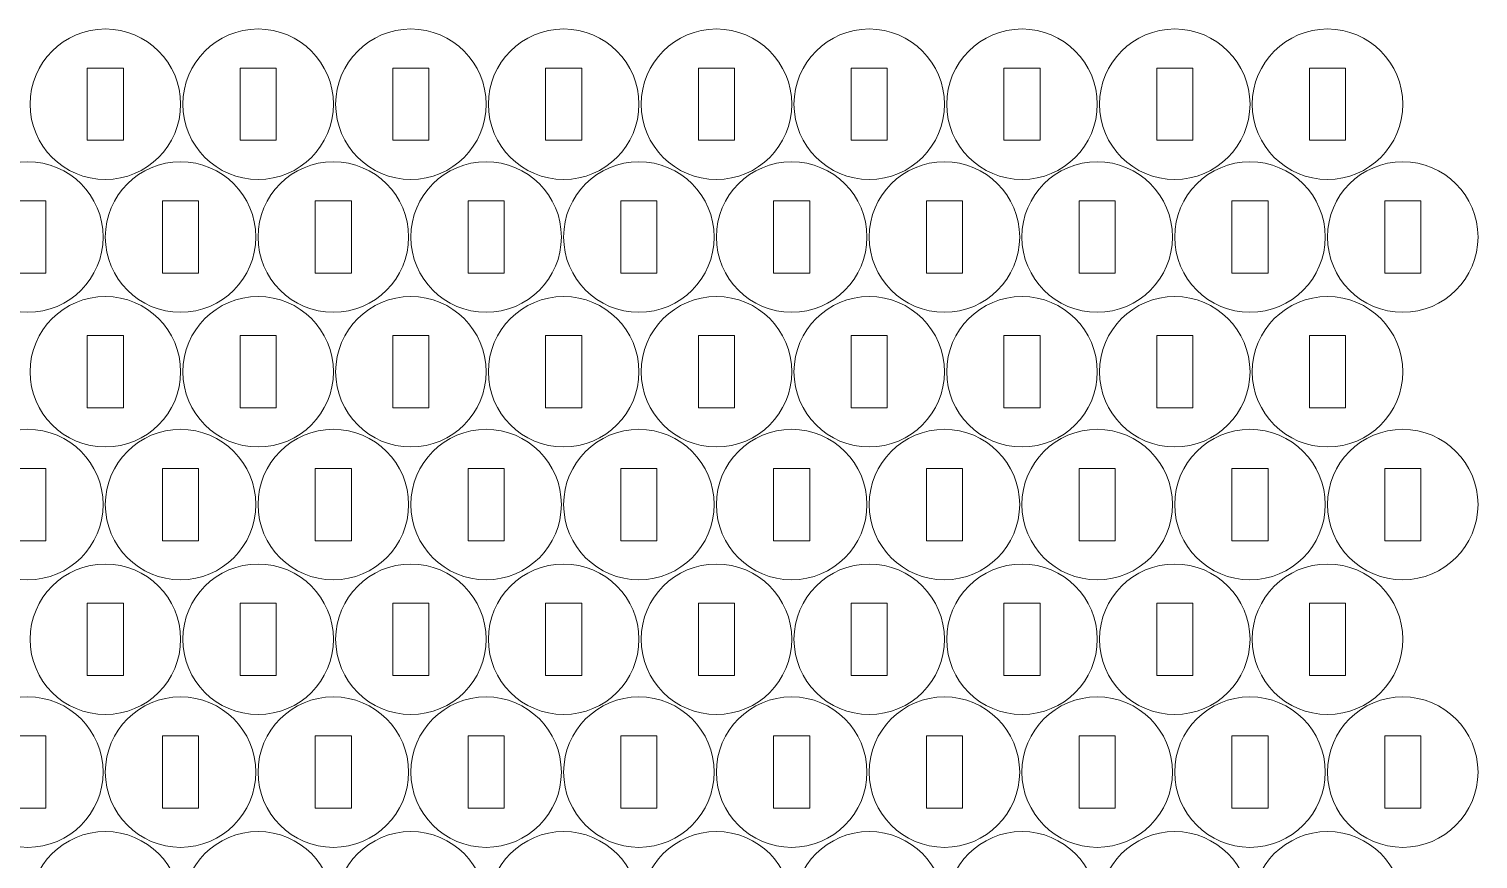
# Model space of a CAD drawing. Header units: millimetres. Extents: x -466 to 466, y -264 to 269.
# Drawn here: x 215.9 to 336.3, y -209.8 to -140.9 of the extents above; entities that cross this region are included whole.
import ezdxf

# ---------------------------------------------------------------- set-up
doc = ezdxf.new("R2010")
doc.units = ezdxf.units.MM
doc.header["$MEASUREMENT"] = 0
doc.layers.add('Camada 1', color=7, linetype='Continuous')

msp = doc.modelspace()

# ---------------------------------------------------------------- linework, layer by layer
at = {"layer": 'Camada 1', "lineweight": 20}
for points in [[(222.2754, -153.3633), (218.8236, -153.3633), (216.0254, -150.5651), (216.0254, -147.1133), (216.0254, -147.1133), (216.0254, -143.6615), (218.8236, -140.8633), (222.2754, -140.8633), (222.2754, -140.8633), (225.7272, -140.8633), (228.5254, -143.6615), (228.5254, -147.1133), (228.5254, -147.1133), (228.5254, -150.5651), (225.7272, -153.3633), (222.2754, -153.3633)], [(234.9606, -153.3633), (231.5088, -153.3633), (228.7106, -150.5651), (228.7106, -147.1133), (228.7106, -147.1133), (228.7106, -143.6615), (231.5088, -140.8633), (234.9606, -140.8633), (234.9606, -140.8633), (238.4124, -140.8633), (241.2106, -143.6615), (241.2106, -147.1133), (241.2106, -147.1133), (241.2106, -150.5651), (238.4124, -153.3633), (234.9606, -153.3633)], [(247.6458, -153.3633), (244.194, -153.3633), (241.3958, -150.5651), (241.3958, -147.1133), (241.3958, -147.1133), (241.3958, -143.6615), (244.194, -140.8633), (247.6458, -140.8633), (247.6458, -140.8633), (251.0976, -140.8633), (253.8958, -143.6615), (253.8958, -147.1133), (253.8958, -147.1133), (253.8958, -150.5651), (251.0976, -153.3633), (247.6458, -153.3633)], [(260.331, -153.3633), (256.8792, -153.3633), (254.081, -150.5651), (254.081, -147.1133), (254.081, -147.1133), (254.081, -143.6615), (256.8792, -140.8633), (260.331, -140.8633), (260.331, -140.8633), (263.7828, -140.8633), (266.581, -143.6615), (266.581, -147.1133), (266.581, -147.1133), (266.581, -150.5651), (263.7828, -153.3633), (260.331, -153.3633)], [(273.0162, -153.3633), (269.5644, -153.3633), (266.7662, -150.5651), (266.7662, -147.1133), (266.7662, -147.1133), (266.7662, -143.6615), (269.5644, -140.8633), (273.0162, -140.8633), (273.0162, -140.8633), (276.468, -140.8633), (279.2662, -143.6615), (279.2662, -147.1133), (279.2662, -147.1133), (279.2662, -150.5651), (276.468, -153.3633), (273.0162, -153.3633)], [(285.7014, -153.3633), (282.2496, -153.3633), (279.4514, -150.5651), (279.4514, -147.1133), (279.4514, -147.1133), (279.4514, -143.6615), (282.2496, -140.8633), (285.7014, -140.8633), (285.7014, -140.8633), (289.1532, -140.8633), (291.9514, -143.6615), (291.9514, -147.1133), (291.9514, -147.1133), (291.9514, -150.5651), (289.1532, -153.3633), (285.7014, -153.3633)], [(298.3866, -153.3633), (294.9348, -153.3633), (292.1366, -150.5651), (292.1366, -147.1133), (292.1366, -147.1133), (292.1366, -143.6615), (294.9348, -140.8633), (298.3866, -140.8633), (298.3866, -140.8633), (301.8384, -140.8633), (304.6366, -143.6615), (304.6366, -147.1133), (304.6366, -147.1133), (304.6366, -150.5651), (301.8384, -153.3633), (298.3866, -153.3633)], [(311.0718, -153.3633), (307.62, -153.3633), (304.8218, -150.5651), (304.8218, -147.1133), (304.8218, -147.1133), (304.8218, -143.6615), (307.62, -140.8633), (311.0718, -140.8633), (311.0718, -140.8633), (314.5236, -140.8633), (317.3218, -143.6615), (317.3218, -147.1133), (317.3218, -147.1133), (317.3218, -150.5651), (314.5236, -153.3633), (311.0718, -153.3633)], [(323.757, -153.3633), (320.3052, -153.3633), (317.507, -150.5651), (317.507, -147.1133), (317.507, -147.1133), (317.507, -143.6615), (320.3052, -140.8633), (323.757, -140.8633), (323.757, -140.8633), (327.2088, -140.8633), (330.007, -143.6615), (330.007, -147.1133), (330.007, -147.1133), (330.007, -150.5651), (327.2088, -153.3633), (323.757, -153.3633)], [(223.7754, -150.1133), (223.7754, -150.1133), (220.7754, -150.1133), (220.7754, -150.1133), (220.7754, -150.1133), (220.7754, -150.1133), (220.7754, -144.1133), (220.7754, -144.1133), (220.7754, -144.1133), (220.7754, -144.1133), (223.7754, -144.1133), (223.7754, -144.1133), (223.7754, -144.1133), (223.7754, -144.1133), (223.7754, -150.1133), (223.7754, -150.1133)], [(236.4606, -150.1133), (236.4606, -150.1133), (233.4606, -150.1133), (233.4606, -150.1133), (233.4606, -150.1133), (233.4606, -150.1133), (233.4606, -144.1133), (233.4606, -144.1133), (233.4606, -144.1133), (233.4606, -144.1133), (236.4606, -144.1133), (236.4606, -144.1133), (236.4606, -144.1133), (236.4606, -144.1133), (236.4606, -150.1133), (236.4606, -150.1133)], [(249.1458, -150.1133), (249.1458, -150.1133), (246.1458, -150.1133), (246.1458, -150.1133), (246.1458, -150.1133), (246.1458, -150.1133), (246.1458, -144.1133), (246.1458, -144.1133), (246.1458, -144.1133), (246.1458, -144.1133), (249.1458, -144.1133), (249.1458, -144.1133), (249.1458, -144.1133), (249.1458, -144.1133), (249.1458, -150.1133), (249.1458, -150.1133)], [(261.831, -150.1133), (261.831, -150.1133), (258.831, -150.1133), (258.831, -150.1133), (258.831, -150.1133), (258.831, -150.1133), (258.831, -144.1133), (258.831, -144.1133), (258.831, -144.1133), (258.831, -144.1133), (261.831, -144.1133), (261.831, -144.1133), (261.831, -144.1133), (261.831, -144.1133), (261.831, -150.1133), (261.831, -150.1133)], [(274.5162, -150.1133), (274.5162, -150.1133), (271.5162, -150.1133), (271.5162, -150.1133), (271.5162, -150.1133), (271.5162, -150.1133), (271.5162, -144.1133), (271.5162, -144.1133), (271.5162, -144.1133), (271.5162, -144.1133), (274.5162, -144.1133), (274.5162, -144.1133), (274.5162, -144.1133), (274.5162, -144.1133), (274.5162, -150.1133), (274.5162, -150.1133)], [(287.2014, -150.1133), (287.2014, -150.1133), (284.2014, -150.1133), (284.2014, -150.1133), (284.2014, -150.1133), (284.2014, -150.1133), (284.2014, -144.1133), (284.2014, -144.1133), (284.2014, -144.1133), (284.2014, -144.1133), (287.2014, -144.1133), (287.2014, -144.1133), (287.2014, -144.1133), (287.2014, -144.1133), (287.2014, -150.1133), (287.2014, -150.1133)], [(299.8866, -150.1133), (299.8866, -150.1133), (296.8866, -150.1133), (296.8866, -150.1133), (296.8866, -150.1133), (296.8866, -150.1133), (296.8866, -144.1133), (296.8866, -144.1133), (296.8866, -144.1133), (296.8866, -144.1133), (299.8866, -144.1133), (299.8866, -144.1133), (299.8866, -144.1133), (299.8866, -144.1133), (299.8866, -150.1133), (299.8866, -150.1133)], [(312.5718, -150.1133), (312.5718, -150.1133), (309.5718, -150.1133), (309.5718, -150.1133), (309.5718, -150.1133), (309.5718, -150.1133), (309.5718, -144.1133), (309.5718, -144.1133), (309.5718, -144.1133), (309.5718, -144.1133), (312.5718, -144.1133), (312.5718, -144.1133), (312.5718, -144.1133), (312.5718, -144.1133), (312.5718, -150.1133), (312.5718, -150.1133)], [(325.257, -150.1133), (325.257, -150.1133), (322.257, -150.1133), (322.257, -150.1133), (322.257, -150.1133), (322.257, -150.1133), (322.257, -144.1133), (322.257, -144.1133), (322.257, -144.1133), (322.257, -144.1133), (325.257, -144.1133), (325.257, -144.1133), (325.257, -144.1133), (325.257, -144.1133), (325.257, -150.1133), (325.257, -150.1133)], [(215.8344, -164.3964), (212.3826, -164.3964), (209.5844, -161.5982), (209.5844, -158.1464), (209.5844, -158.1464), (209.5844, -154.6946), (212.3826, -151.8964), (215.8344, -151.8964), (215.8344, -151.8964), (219.2862, -151.8964), (222.0844, -154.6946), (222.0844, -158.1464), (222.0844, -158.1464), (222.0844, -161.5982), (219.2862, -164.3964), (215.8344, -164.3964)], [(228.5196, -164.3964), (225.0678, -164.3964), (222.2696, -161.5982), (222.2696, -158.1464), (222.2696, -158.1464), (222.2696, -154.6946), (225.0678, -151.8964), (228.5196, -151.8964), (228.5196, -151.8964), (231.9714, -151.8964), (234.7696, -154.6946), (234.7696, -158.1464), (234.7696, -158.1464), (234.7696, -161.5982), (231.9714, -164.3964), (228.5196, -164.3964)], [(241.2048, -164.3964), (237.753, -164.3964), (234.9548, -161.5982), (234.9548, -158.1464), (234.9548, -158.1464), (234.9548, -154.6946), (237.753, -151.8964), (241.2048, -151.8964), (241.2048, -151.8964), (244.6566, -151.8964), (247.4548, -154.6946), (247.4548, -158.1464), (247.4548, -158.1464), (247.4548, -161.5982), (244.6566, -164.3964), (241.2048, -164.3964)], [(253.89, -164.3964), (250.4382, -164.3964), (247.64, -161.5982), (247.64, -158.1464), (247.64, -158.1464), (247.64, -154.6946), (250.4382, -151.8964), (253.89, -151.8964), (253.89, -151.8964), (257.3418, -151.8964), (260.14, -154.6946), (260.14, -158.1464), (260.14, -158.1464), (260.14, -161.5982), (257.3418, -164.3964), (253.89, -164.3964)], [(266.5752, -164.3964), (263.1234, -164.3964), (260.3252, -161.5982), (260.3252, -158.1464), (260.3252, -158.1464), (260.3252, -154.6946), (263.1234, -151.8964), (266.5752, -151.8964), (266.5752, -151.8964), (270.027, -151.8964), (272.8252, -154.6946), (272.8252, -158.1464), (272.8252, -158.1464), (272.8252, -161.5982), (270.027, -164.3964), (266.5752, -164.3964)], [(279.2604, -164.3964), (275.8086, -164.3964), (273.0104, -161.5982), (273.0104, -158.1464), (273.0104, -158.1464), (273.0104, -154.6946), (275.8086, -151.8964), (279.2604, -151.8964), (279.2604, -151.8964), (282.7122, -151.8964), (285.5104, -154.6946), (285.5104, -158.1464), (285.5104, -158.1464), (285.5104, -161.5982), (282.7122, -164.3964), (279.2604, -164.3964)], [(291.9456, -164.3964), (288.4938, -164.3964), (285.6956, -161.5982), (285.6956, -158.1464), (285.6956, -158.1464), (285.6956, -154.6946), (288.4938, -151.8964), (291.9456, -151.8964), (291.9456, -151.8964), (295.3974, -151.8964), (298.1956, -154.6946), (298.1956, -158.1464), (298.1956, -158.1464), (298.1956, -161.5982), (295.3974, -164.3964), (291.9456, -164.3964)], [(304.6308, -164.3964), (301.179, -164.3964), (298.3808, -161.5982), (298.3808, -158.1464), (298.3808, -158.1464), (298.3808, -154.6946), (301.179, -151.8964), (304.6308, -151.8964), (304.6308, -151.8964), (308.0826, -151.8964), (310.8808, -154.6946), (310.8808, -158.1464), (310.8808, -158.1464), (310.8808, -161.5982), (308.0826, -164.3964), (304.6308, -164.3964)], [(317.316, -164.3964), (313.8642, -164.3964), (311.066, -161.5982), (311.066, -158.1464), (311.066, -158.1464), (311.066, -154.6946), (313.8642, -151.8964), (317.316, -151.8964), (317.316, -151.8964), (320.7678, -151.8964), (323.566, -154.6946), (323.566, -158.1464), (323.566, -158.1464), (323.566, -161.5982), (320.7678, -164.3964), (317.316, -164.3964)], [(330.0012, -164.3964), (326.5494, -164.3964), (323.7512, -161.5982), (323.7512, -158.1464), (323.7512, -158.1464), (323.7512, -154.6946), (326.5494, -151.8964), (330.0012, -151.8964), (330.0012, -151.8964), (333.453, -151.8964), (336.2512, -154.6946), (336.2512, -158.1464), (336.2512, -158.1464), (336.2512, -161.5982), (333.453, -164.3964), (330.0012, -164.3964)], [(217.3344, -161.1464), (217.3344, -161.1464), (214.3344, -161.1464), (214.3344, -161.1464), (214.3344, -161.1464), (214.3344, -161.1464), (214.3344, -155.1464), (214.3344, -155.1464), (214.3344, -155.1464), (214.3344, -155.1464), (217.3344, -155.1464), (217.3344, -155.1464), (217.3344, -155.1464), (217.3344, -155.1464), (217.3344, -161.1464), (217.3344, -161.1464)], [(230.0196, -161.1464), (230.0196, -161.1464), (227.0196, -161.1464), (227.0196, -161.1464), (227.0196, -161.1464), (227.0196, -161.1464), (227.0196, -155.1464), (227.0196, -155.1464), (227.0196, -155.1464), (227.0196, -155.1464), (230.0196, -155.1464), (230.0196, -155.1464), (230.0196, -155.1464), (230.0196, -155.1464), (230.0196, -161.1464), (230.0196, -161.1464)], [(242.7048, -161.1464), (242.7048, -161.1464), (239.7048, -161.1464), (239.7048, -161.1464), (239.7048, -161.1464), (239.7048, -161.1464), (239.7048, -155.1464), (239.7048, -155.1464), (239.7048, -155.1464), (239.7048, -155.1464), (242.7048, -155.1464), (242.7048, -155.1464), (242.7048, -155.1464), (242.7048, -155.1464), (242.7048, -161.1464), (242.7048, -161.1464)], [(255.39, -161.1464), (255.39, -161.1464), (252.39, -161.1464), (252.39, -161.1464), (252.39, -161.1464), (252.39, -161.1464), (252.39, -155.1464), (252.39, -155.1464), (252.39, -155.1464), (252.39, -155.1464), (255.39, -155.1464), (255.39, -155.1464), (255.39, -155.1464), (255.39, -155.1464), (255.39, -161.1464), (255.39, -161.1464)], [(268.0752, -161.1464), (268.0752, -161.1464), (265.0752, -161.1464), (265.0752, -161.1464), (265.0752, -161.1464), (265.0752, -161.1464), (265.0752, -155.1464), (265.0752, -155.1464), (265.0752, -155.1464), (265.0752, -155.1464), (268.0752, -155.1464), (268.0752, -155.1464), (268.0752, -155.1464), (268.0752, -155.1464), (268.0752, -161.1464), (268.0752, -161.1464)], [(280.7604, -161.1464), (280.7604, -161.1464), (277.7604, -161.1464), (277.7604, -161.1464), (277.7604, -161.1464), (277.7604, -161.1464), (277.7604, -155.1464), (277.7604, -155.1464), (277.7604, -155.1464), (277.7604, -155.1464), (280.7604, -155.1464), (280.7604, -155.1464), (280.7604, -155.1464), (280.7604, -155.1464), (280.7604, -161.1464), (280.7604, -161.1464)], [(293.4456, -161.1464), (293.4456, -161.1464), (290.4456, -161.1464), (290.4456, -161.1464), (290.4456, -161.1464), (290.4456, -161.1464), (290.4456, -155.1464), (290.4456, -155.1464), (290.4456, -155.1464), (290.4456, -155.1464), (293.4456, -155.1464), (293.4456, -155.1464), (293.4456, -155.1464), (293.4456, -155.1464), (293.4456, -161.1464), (293.4456, -161.1464)], [(306.1308, -161.1464), (306.1308, -161.1464), (303.1308, -161.1464), (303.1308, -161.1464), (303.1308, -161.1464), (303.1308, -161.1464), (303.1308, -155.1464), (303.1308, -155.1464), (303.1308, -155.1464), (303.1308, -155.1464), (306.1308, -155.1464), (306.1308, -155.1464), (306.1308, -155.1464), (306.1308, -155.1464), (306.1308, -161.1464), (306.1308, -161.1464)], [(318.816, -161.1464), (318.816, -161.1464), (315.816, -161.1464), (315.816, -161.1464), (315.816, -161.1464), (315.816, -161.1464), (315.816, -155.1464), (315.816, -155.1464), (315.816, -155.1464), (315.816, -155.1464), (318.816, -155.1464), (318.816, -155.1464), (318.816, -155.1464), (318.816, -155.1464), (318.816, -161.1464), (318.816, -161.1464)], [(331.5012, -161.1464), (331.5012, -161.1464), (328.5012, -161.1464), (328.5012, -161.1464), (328.5012, -161.1464), (328.5012, -161.1464), (328.5012, -155.1464), (328.5012, -155.1464), (328.5012, -155.1464), (328.5012, -155.1464), (331.5012, -155.1464), (331.5012, -155.1464), (331.5012, -155.1464), (331.5012, -155.1464), (331.5012, -161.1464), (331.5012, -161.1464)], [(222.2754, -175.5884), (218.8236, -175.5884), (216.0254, -172.7902), (216.0254, -169.3384), (216.0254, -169.3384), (216.0254, -165.8866), (218.8236, -163.0884), (222.2754, -163.0884), (222.2754, -163.0884), (225.7272, -163.0884), (228.5254, -165.8866), (228.5254, -169.3384), (228.5254, -169.3384), (228.5254, -172.7902), (225.7272, -175.5884), (222.2754, -175.5884)], [(234.9606, -175.5884), (231.5088, -175.5884), (228.7106, -172.7902), (228.7106, -169.3384), (228.7106, -169.3384), (228.7106, -165.8866), (231.5088, -163.0884), (234.9606, -163.0884), (234.9606, -163.0884), (238.4124, -163.0884), (241.2106, -165.8866), (241.2106, -169.3384), (241.2106, -169.3384), (241.2106, -172.7902), (238.4124, -175.5884), (234.9606, -175.5884)], [(247.6458, -175.5884), (244.194, -175.5884), (241.3958, -172.7902), (241.3958, -169.3384), (241.3958, -169.3384), (241.3958, -165.8866), (244.194, -163.0884), (247.6458, -163.0884), (247.6458, -163.0884), (251.0976, -163.0884), (253.8958, -165.8866), (253.8958, -169.3384), (253.8958, -169.3384), (253.8958, -172.7902), (251.0976, -175.5884), (247.6458, -175.5884)], [(260.331, -175.5884), (256.8792, -175.5884), (254.081, -172.7902), (254.081, -169.3384), (254.081, -169.3384), (254.081, -165.8866), (256.8792, -163.0884), (260.331, -163.0884), (260.331, -163.0884), (263.7828, -163.0884), (266.581, -165.8866), (266.581, -169.3384), (266.581, -169.3384), (266.581, -172.7902), (263.7828, -175.5884), (260.331, -175.5884)], [(273.0162, -175.5884), (269.5644, -175.5884), (266.7662, -172.7902), (266.7662, -169.3384), (266.7662, -169.3384), (266.7662, -165.8866), (269.5644, -163.0884), (273.0162, -163.0884), (273.0162, -163.0884), (276.468, -163.0884), (279.2662, -165.8866), (279.2662, -169.3384), (279.2662, -169.3384), (279.2662, -172.7902), (276.468, -175.5884), (273.0162, -175.5884)], [(285.7014, -175.5884), (282.2496, -175.5884), (279.4514, -172.7902), (279.4514, -169.3384), (279.4514, -169.3384), (279.4514, -165.8866), (282.2496, -163.0884), (285.7014, -163.0884), (285.7014, -163.0884), (289.1532, -163.0884), (291.9514, -165.8866), (291.9514, -169.3384), (291.9514, -169.3384), (291.9514, -172.7902), (289.1532, -175.5884), (285.7014, -175.5884)], [(298.3866, -175.5884), (294.9348, -175.5884), (292.1366, -172.7902), (292.1366, -169.3384), (292.1366, -169.3384), (292.1366, -165.8866), (294.9348, -163.0884), (298.3866, -163.0884), (298.3866, -163.0884), (301.8384, -163.0884), (304.6366, -165.8866), (304.6366, -169.3384), (304.6366, -169.3384), (304.6366, -172.7902), (301.8384, -175.5884), (298.3866, -175.5884)], [(311.0718, -175.5884), (307.62, -175.5884), (304.8218, -172.7902), (304.8218, -169.3384), (304.8218, -169.3384), (304.8218, -165.8866), (307.62, -163.0884), (311.0718, -163.0884), (311.0718, -163.0884), (314.5236, -163.0884), (317.3218, -165.8866), (317.3218, -169.3384), (317.3218, -169.3384), (317.3218, -172.7902), (314.5236, -175.5884), (311.0718, -175.5884)], [(323.757, -175.5884), (320.3052, -175.5884), (317.507, -172.7902), (317.507, -169.3384), (317.507, -169.3384), (317.507, -165.8866), (320.3052, -163.0884), (323.757, -163.0884), (323.757, -163.0884), (327.2088, -163.0884), (330.007, -165.8866), (330.007, -169.3384), (330.007, -169.3384), (330.007, -172.7902), (327.2088, -175.5884), (323.757, -175.5884)], [(223.7754, -172.3384), (223.7754, -172.3384), (220.7754, -172.3384), (220.7754, -172.3384), (220.7754, -172.3384), (220.7754, -172.3384), (220.7754, -166.3384), (220.7754, -166.3384), (220.7754, -166.3384), (220.7754, -166.3384), (223.7754, -166.3384), (223.7754, -166.3384), (223.7754, -166.3384), (223.7754, -166.3384), (223.7754, -172.3384), (223.7754, -172.3384)], [(236.4606, -172.3384), (236.4606, -172.3384), (233.4606, -172.3384), (233.4606, -172.3384), (233.4606, -172.3384), (233.4606, -172.3384), (233.4606, -166.3384), (233.4606, -166.3384), (233.4606, -166.3384), (233.4606, -166.3384), (236.4606, -166.3384), (236.4606, -166.3384), (236.4606, -166.3384), (236.4606, -166.3384), (236.4606, -172.3384), (236.4606, -172.3384)], [(249.1458, -172.3384), (249.1458, -172.3384), (246.1458, -172.3384), (246.1458, -172.3384), (246.1458, -172.3384), (246.1458, -172.3384), (246.1458, -166.3384), (246.1458, -166.3384), (246.1458, -166.3384), (246.1458, -166.3384), (249.1458, -166.3384), (249.1458, -166.3384), (249.1458, -166.3384), (249.1458, -166.3384), (249.1458, -172.3384), (249.1458, -172.3384)], [(261.831, -172.3384), (261.831, -172.3384), (258.831, -172.3384), (258.831, -172.3384), (258.831, -172.3384), (258.831, -172.3384), (258.831, -166.3384), (258.831, -166.3384), (258.831, -166.3384), (258.831, -166.3384), (261.831, -166.3384), (261.831, -166.3384), (261.831, -166.3384), (261.831, -166.3384), (261.831, -172.3384), (261.831, -172.3384)], [(274.5162, -172.3384), (274.5162, -172.3384), (271.5162, -172.3384), (271.5162, -172.3384), (271.5162, -172.3384), (271.5162, -172.3384), (271.5162, -166.3384), (271.5162, -166.3384), (271.5162, -166.3384), (271.5162, -166.3384), (274.5162, -166.3384), (274.5162, -166.3384), (274.5162, -166.3384), (274.5162, -166.3384), (274.5162, -172.3384), (274.5162, -172.3384)], [(287.2014, -172.3384), (287.2014, -172.3384), (284.2014, -172.3384), (284.2014, -172.3384), (284.2014, -172.3384), (284.2014, -172.3384), (284.2014, -166.3384), (284.2014, -166.3384), (284.2014, -166.3384), (284.2014, -166.3384), (287.2014, -166.3384), (287.2014, -166.3384), (287.2014, -166.3384), (287.2014, -166.3384), (287.2014, -172.3384), (287.2014, -172.3384)], [(299.8866, -172.3384), (299.8866, -172.3384), (296.8866, -172.3384), (296.8866, -172.3384), (296.8866, -172.3384), (296.8866, -172.3384), (296.8866, -166.3384), (296.8866, -166.3384), (296.8866, -166.3384), (296.8866, -166.3384), (299.8866, -166.3384), (299.8866, -166.3384), (299.8866, -166.3384), (299.8866, -166.3384), (299.8866, -172.3384), (299.8866, -172.3384)], [(312.5718, -172.3384), (312.5718, -172.3384), (309.5718, -172.3384), (309.5718, -172.3384), (309.5718, -172.3384), (309.5718, -172.3384), (309.5718, -166.3384), (309.5718, -166.3384), (309.5718, -166.3384), (309.5718, -166.3384), (312.5718, -166.3384), (312.5718, -166.3384), (312.5718, -166.3384), (312.5718, -166.3384), (312.5718, -172.3384), (312.5718, -172.3384)], [(325.257, -172.3384), (325.257, -172.3384), (322.257, -172.3384), (322.257, -172.3384), (322.257, -172.3384), (322.257, -172.3384), (322.257, -166.3384), (322.257, -166.3384), (322.257, -166.3384), (322.257, -166.3384), (325.257, -166.3384), (325.257, -166.3384), (325.257, -166.3384), (325.257, -166.3384), (325.257, -172.3384), (325.257, -172.3384)], [(215.8344, -186.6215), (212.3826, -186.6215), (209.5844, -183.8233), (209.5844, -180.3715), (209.5844, -180.3715), (209.5844, -176.9197), (212.3826, -174.1215), (215.8344, -174.1215), (215.8344, -174.1215), (219.2862, -174.1215), (222.0844, -176.9197), (222.0844, -180.3715), (222.0844, -180.3715), (222.0844, -183.8233), (219.2862, -186.6215), (215.8344, -186.6215)], [(228.5196, -186.6215), (225.0678, -186.6215), (222.2696, -183.8233), (222.2696, -180.3715), (222.2696, -180.3715), (222.2696, -176.9197), (225.0678, -174.1215), (228.5196, -174.1215), (228.5196, -174.1215), (231.9714, -174.1215), (234.7696, -176.9197), (234.7696, -180.3715), (234.7696, -180.3715), (234.7696, -183.8233), (231.9714, -186.6215), (228.5196, -186.6215)], [(241.2048, -186.6215), (237.753, -186.6215), (234.9548, -183.8233), (234.9548, -180.3715), (234.9548, -180.3715), (234.9548, -176.9197), (237.753, -174.1215), (241.2048, -174.1215), (241.2048, -174.1215), (244.6566, -174.1215), (247.4548, -176.9197), (247.4548, -180.3715), (247.4548, -180.3715), (247.4548, -183.8233), (244.6566, -186.6215), (241.2048, -186.6215)], [(253.89, -186.6215), (250.4382, -186.6215), (247.64, -183.8233), (247.64, -180.3715), (247.64, -180.3715), (247.64, -176.9197), (250.4382, -174.1215), (253.89, -174.1215), (253.89, -174.1215), (257.3418, -174.1215), (260.14, -176.9197), (260.14, -180.3715), (260.14, -180.3715), (260.14, -183.8233), (257.3418, -186.6215), (253.89, -186.6215)], [(266.5752, -186.6215), (263.1234, -186.6215), (260.3252, -183.8233), (260.3252, -180.3715), (260.3252, -180.3715), (260.3252, -176.9197), (263.1234, -174.1215), (266.5752, -174.1215), (266.5752, -174.1215), (270.027, -174.1215), (272.8252, -176.9197), (272.8252, -180.3715), (272.8252, -180.3715), (272.8252, -183.8233), (270.027, -186.6215), (266.5752, -186.6215)], [(279.2604, -186.6215), (275.8086, -186.6215), (273.0104, -183.8233), (273.0104, -180.3715), (273.0104, -180.3715), (273.0104, -176.9197), (275.8086, -174.1215), (279.2604, -174.1215), (279.2604, -174.1215), (282.7122, -174.1215), (285.5104, -176.9197), (285.5104, -180.3715), (285.5104, -180.3715), (285.5104, -183.8233), (282.7122, -186.6215), (279.2604, -186.6215)], [(291.9456, -186.6215), (288.4938, -186.6215), (285.6956, -183.8233), (285.6956, -180.3715), (285.6956, -180.3715), (285.6956, -176.9197), (288.4938, -174.1215), (291.9456, -174.1215), (291.9456, -174.1215), (295.3974, -174.1215), (298.1956, -176.9197), (298.1956, -180.3715), (298.1956, -180.3715), (298.1956, -183.8233), (295.3974, -186.6215), (291.9456, -186.6215)], [(304.6308, -186.6215), (301.179, -186.6215), (298.3808, -183.8233), (298.3808, -180.3715), (298.3808, -180.3715), (298.3808, -176.9197), (301.179, -174.1215), (304.6308, -174.1215), (304.6308, -174.1215), (308.0826, -174.1215), (310.8808, -176.9197), (310.8808, -180.3715), (310.8808, -180.3715), (310.8808, -183.8233), (308.0826, -186.6215), (304.6308, -186.6215)], [(317.316, -186.6215), (313.8642, -186.6215), (311.066, -183.8233), (311.066, -180.3715), (311.066, -180.3715), (311.066, -176.9197), (313.8642, -174.1215), (317.316, -174.1215), (317.316, -174.1215), (320.7678, -174.1215), (323.566, -176.9197), (323.566, -180.3715), (323.566, -180.3715), (323.566, -183.8233), (320.7678, -186.6215), (317.316, -186.6215)], [(330.0012, -186.6215), (326.5494, -186.6215), (323.7512, -183.8233), (323.7512, -180.3715), (323.7512, -180.3715), (323.7512, -176.9197), (326.5494, -174.1215), (330.0012, -174.1215), (330.0012, -174.1215), (333.453, -174.1215), (336.2512, -176.9197), (336.2512, -180.3715), (336.2512, -180.3715), (336.2512, -183.8233), (333.453, -186.6215), (330.0012, -186.6215)], [(217.3344, -183.3715), (217.3344, -183.3715), (214.3344, -183.3715), (214.3344, -183.3715), (214.3344, -183.3715), (214.3344, -183.3715), (214.3344, -177.3715), (214.3344, -177.3715), (214.3344, -177.3715), (214.3344, -177.3715), (217.3344, -177.3715), (217.3344, -177.3715), (217.3344, -177.3715), (217.3344, -177.3715), (217.3344, -183.3715), (217.3344, -183.3715)], [(230.0196, -183.3715), (230.0196, -183.3715), (227.0196, -183.3715), (227.0196, -183.3715), (227.0196, -183.3715), (227.0196, -183.3715), (227.0196, -177.3715), (227.0196, -177.3715), (227.0196, -177.3715), (227.0196, -177.3715), (230.0196, -177.3715), (230.0196, -177.3715), (230.0196, -177.3715), (230.0196, -177.3715), (230.0196, -183.3715), (230.0196, -183.3715)], [(242.7048, -183.3715), (242.7048, -183.3715), (239.7048, -183.3715), (239.7048, -183.3715), (239.7048, -183.3715), (239.7048, -183.3715), (239.7048, -177.3715), (239.7048, -177.3715), (239.7048, -177.3715), (239.7048, -177.3715), (242.7048, -177.3715), (242.7048, -177.3715), (242.7048, -177.3715), (242.7048, -177.3715), (242.7048, -183.3715), (242.7048, -183.3715)], [(255.39, -183.3715), (255.39, -183.3715), (252.39, -183.3715), (252.39, -183.3715), (252.39, -183.3715), (252.39, -183.3715), (252.39, -177.3715), (252.39, -177.3715), (252.39, -177.3715), (252.39, -177.3715), (255.39, -177.3715), (255.39, -177.3715), (255.39, -177.3715), (255.39, -177.3715), (255.39, -183.3715), (255.39, -183.3715)], [(268.0752, -183.3715), (268.0752, -183.3715), (265.0752, -183.3715), (265.0752, -183.3715), (265.0752, -183.3715), (265.0752, -183.3715), (265.0752, -177.3715), (265.0752, -177.3715), (265.0752, -177.3715), (265.0752, -177.3715), (268.0752, -177.3715), (268.0752, -177.3715), (268.0752, -177.3715), (268.0752, -177.3715), (268.0752, -183.3715), (268.0752, -183.3715)], [(280.7604, -183.3715), (280.7604, -183.3715), (277.7604, -183.3715), (277.7604, -183.3715), (277.7604, -183.3715), (277.7604, -183.3715), (277.7604, -177.3715), (277.7604, -177.3715), (277.7604, -177.3715), (277.7604, -177.3715), (280.7604, -177.3715), (280.7604, -177.3715), (280.7604, -177.3715), (280.7604, -177.3715), (280.7604, -183.3715), (280.7604, -183.3715)], [(293.4456, -183.3715), (293.4456, -183.3715), (290.4456, -183.3715), (290.4456, -183.3715), (290.4456, -183.3715), (290.4456, -183.3715), (290.4456, -177.3715), (290.4456, -177.3715), (290.4456, -177.3715), (290.4456, -177.3715), (293.4456, -177.3715), (293.4456, -177.3715), (293.4456, -177.3715), (293.4456, -177.3715), (293.4456, -183.3715), (293.4456, -183.3715)], [(306.1308, -183.3715), (306.1308, -183.3715), (303.1308, -183.3715), (303.1308, -183.3715), (303.1308, -183.3715), (303.1308, -183.3715), (303.1308, -177.3715), (303.1308, -177.3715), (303.1308, -177.3715), (303.1308, -177.3715), (306.1308, -177.3715), (306.1308, -177.3715), (306.1308, -177.3715), (306.1308, -177.3715), (306.1308, -183.3715), (306.1308, -183.3715)], [(318.816, -183.3715), (318.816, -183.3715), (315.816, -183.3715), (315.816, -183.3715), (315.816, -183.3715), (315.816, -183.3715), (315.816, -177.3715), (315.816, -177.3715), (315.816, -177.3715), (315.816, -177.3715), (318.816, -177.3715), (318.816, -177.3715), (318.816, -177.3715), (318.816, -177.3715), (318.816, -183.3715), (318.816, -183.3715)], [(331.5012, -183.3715), (331.5012, -183.3715), (328.5012, -183.3715), (328.5012, -183.3715), (328.5012, -183.3715), (328.5012, -183.3715), (328.5012, -177.3715), (328.5012, -177.3715), (328.5012, -177.3715), (328.5012, -177.3715), (331.5012, -177.3715), (331.5012, -177.3715), (331.5012, -177.3715), (331.5012, -177.3715), (331.5012, -183.3715), (331.5012, -183.3715)], [(222.2754, -197.8135), (218.8236, -197.8135), (216.0254, -195.0153), (216.0254, -191.5635), (216.0254, -191.5635), (216.0254, -188.1117), (218.8236, -185.3135), (222.2754, -185.3135), (222.2754, -185.3135), (225.7272, -185.3135), (228.5254, -188.1117), (228.5254, -191.5635), (228.5254, -191.5635), (228.5254, -195.0153), (225.7272, -197.8135), (222.2754, -197.8135)], [(234.9606, -197.8135), (231.5088, -197.8135), (228.7106, -195.0153), (228.7106, -191.5635), (228.7106, -191.5635), (228.7106, -188.1117), (231.5088, -185.3135), (234.9606, -185.3135), (234.9606, -185.3135), (238.4124, -185.3135), (241.2106, -188.1117), (241.2106, -191.5635), (241.2106, -191.5635), (241.2106, -195.0153), (238.4124, -197.8135), (234.9606, -197.8135)], [(247.6458, -197.8135), (244.194, -197.8135), (241.3958, -195.0153), (241.3958, -191.5635), (241.3958, -191.5635), (241.3958, -188.1117), (244.194, -185.3135), (247.6458, -185.3135), (247.6458, -185.3135), (251.0976, -185.3135), (253.8958, -188.1117), (253.8958, -191.5635), (253.8958, -191.5635), (253.8958, -195.0153), (251.0976, -197.8135), (247.6458, -197.8135)], [(260.331, -197.8135), (256.8792, -197.8135), (254.081, -195.0153), (254.081, -191.5635), (254.081, -191.5635), (254.081, -188.1117), (256.8792, -185.3135), (260.331, -185.3135), (260.331, -185.3135), (263.7828, -185.3135), (266.581, -188.1117), (266.581, -191.5635), (266.581, -191.5635), (266.581, -195.0153), (263.7828, -197.8135), (260.331, -197.8135)], [(273.0162, -197.8135), (269.5644, -197.8135), (266.7662, -195.0153), (266.7662, -191.5635), (266.7662, -191.5635), (266.7662, -188.1117), (269.5644, -185.3135), (273.0162, -185.3135), (273.0162, -185.3135), (276.468, -185.3135), (279.2662, -188.1117), (279.2662, -191.5635), (279.2662, -191.5635), (279.2662, -195.0153), (276.468, -197.8135), (273.0162, -197.8135)], [(285.7014, -197.8135), (282.2496, -197.8135), (279.4514, -195.0153), (279.4514, -191.5635), (279.4514, -191.5635), (279.4514, -188.1117), (282.2496, -185.3135), (285.7014, -185.3135), (285.7014, -185.3135), (289.1532, -185.3135), (291.9514, -188.1117), (291.9514, -191.5635), (291.9514, -191.5635), (291.9514, -195.0153), (289.1532, -197.8135), (285.7014, -197.8135)], [(298.3866, -197.8135), (294.9348, -197.8135), (292.1366, -195.0153), (292.1366, -191.5635), (292.1366, -191.5635), (292.1366, -188.1117), (294.9348, -185.3135), (298.3866, -185.3135), (298.3866, -185.3135), (301.8384, -185.3135), (304.6366, -188.1117), (304.6366, -191.5635), (304.6366, -191.5635), (304.6366, -195.0153), (301.8384, -197.8135), (298.3866, -197.8135)], [(311.0718, -197.8135), (307.62, -197.8135), (304.8218, -195.0153), (304.8218, -191.5635), (304.8218, -191.5635), (304.8218, -188.1117), (307.62, -185.3135), (311.0718, -185.3135), (311.0718, -185.3135), (314.5236, -185.3135), (317.3218, -188.1117), (317.3218, -191.5635), (317.3218, -191.5635), (317.3218, -195.0153), (314.5236, -197.8135), (311.0718, -197.8135)], [(323.757, -197.8135), (320.3052, -197.8135), (317.507, -195.0153), (317.507, -191.5635), (317.507, -191.5635), (317.507, -188.1117), (320.3052, -185.3135), (323.757, -185.3135), (323.757, -185.3135), (327.2088, -185.3135), (330.007, -188.1117), (330.007, -191.5635), (330.007, -191.5635), (330.007, -195.0153), (327.2088, -197.8135), (323.757, -197.8135)], [(223.7754, -194.5635), (223.7754, -194.5635), (220.7754, -194.5635), (220.7754, -194.5635), (220.7754, -194.5635), (220.7754, -194.5635), (220.7754, -188.5635), (220.7754, -188.5635), (220.7754, -188.5635), (220.7754, -188.5635), (223.7754, -188.5635), (223.7754, -188.5635), (223.7754, -188.5635), (223.7754, -188.5635), (223.7754, -194.5635), (223.7754, -194.5635)], [(236.4606, -194.5635), (236.4606, -194.5635), (233.4606, -194.5635), (233.4606, -194.5635), (233.4606, -194.5635), (233.4606, -194.5635), (233.4606, -188.5635), (233.4606, -188.5635), (233.4606, -188.5635), (233.4606, -188.5635), (236.4606, -188.5635), (236.4606, -188.5635), (236.4606, -188.5635), (236.4606, -188.5635), (236.4606, -194.5635), (236.4606, -194.5635)], [(249.1458, -194.5635), (249.1458, -194.5635), (246.1458, -194.5635), (246.1458, -194.5635), (246.1458, -194.5635), (246.1458, -194.5635), (246.1458, -188.5635), (246.1458, -188.5635), (246.1458, -188.5635), (246.1458, -188.5635), (249.1458, -188.5635), (249.1458, -188.5635), (249.1458, -188.5635), (249.1458, -188.5635), (249.1458, -194.5635), (249.1458, -194.5635)], [(261.831, -194.5635), (261.831, -194.5635), (258.831, -194.5635), (258.831, -194.5635), (258.831, -194.5635), (258.831, -194.5635), (258.831, -188.5635), (258.831, -188.5635), (258.831, -188.5635), (258.831, -188.5635), (261.831, -188.5635), (261.831, -188.5635), (261.831, -188.5635), (261.831, -188.5635), (261.831, -194.5635), (261.831, -194.5635)], [(274.5162, -194.5635), (274.5162, -194.5635), (271.5162, -194.5635), (271.5162, -194.5635), (271.5162, -194.5635), (271.5162, -194.5635), (271.5162, -188.5635), (271.5162, -188.5635), (271.5162, -188.5635), (271.5162, -188.5635), (274.5162, -188.5635), (274.5162, -188.5635), (274.5162, -188.5635), (274.5162, -188.5635), (274.5162, -194.5635), (274.5162, -194.5635)], [(287.2014, -194.5635), (287.2014, -194.5635), (284.2014, -194.5635), (284.2014, -194.5635), (284.2014, -194.5635), (284.2014, -194.5635), (284.2014, -188.5635), (284.2014, -188.5635), (284.2014, -188.5635), (284.2014, -188.5635), (287.2014, -188.5635), (287.2014, -188.5635), (287.2014, -188.5635), (287.2014, -188.5635), (287.2014, -194.5635), (287.2014, -194.5635)], [(299.8866, -194.5635), (299.8866, -194.5635), (296.8866, -194.5635), (296.8866, -194.5635), (296.8866, -194.5635), (296.8866, -194.5635), (296.8866, -188.5635), (296.8866, -188.5635), (296.8866, -188.5635), (296.8866, -188.5635), (299.8866, -188.5635), (299.8866, -188.5635), (299.8866, -188.5635), (299.8866, -188.5635), (299.8866, -194.5635), (299.8866, -194.5635)], [(312.5718, -194.5635), (312.5718, -194.5635), (309.5718, -194.5635), (309.5718, -194.5635), (309.5718, -194.5635), (309.5718, -194.5635), (309.5718, -188.5635), (309.5718, -188.5635), (309.5718, -188.5635), (309.5718, -188.5635), (312.5718, -188.5635), (312.5718, -188.5635), (312.5718, -188.5635), (312.5718, -188.5635), (312.5718, -194.5635), (312.5718, -194.5635)], [(325.257, -194.5635), (325.257, -194.5635), (322.257, -194.5635), (322.257, -194.5635), (322.257, -194.5635), (322.257, -194.5635), (322.257, -188.5635), (322.257, -188.5635), (322.257, -188.5635), (322.257, -188.5635), (325.257, -188.5635), (325.257, -188.5635), (325.257, -188.5635), (325.257, -188.5635), (325.257, -194.5635), (325.257, -194.5635)], [(215.8344, -208.8466), (212.3826, -208.8466), (209.5844, -206.0484), (209.5844, -202.5966), (209.5844, -202.5966), (209.5844, -199.1448), (212.3826, -196.3466), (215.8344, -196.3466), (215.8344, -196.3466), (219.2862, -196.3466), (222.0844, -199.1448), (222.0844, -202.5966), (222.0844, -202.5966), (222.0844, -206.0484), (219.2862, -208.8466), (215.8344, -208.8466)], [(228.5196, -208.8466), (225.0678, -208.8466), (222.2696, -206.0484), (222.2696, -202.5966), (222.2696, -202.5966), (222.2696, -199.1448), (225.0678, -196.3466), (228.5196, -196.3466), (228.5196, -196.3466), (231.9714, -196.3466), (234.7696, -199.1448), (234.7696, -202.5966), (234.7696, -202.5966), (234.7696, -206.0484), (231.9714, -208.8466), (228.5196, -208.8466)], [(241.2048, -208.8466), (237.753, -208.8466), (234.9548, -206.0484), (234.9548, -202.5966), (234.9548, -202.5966), (234.9548, -199.1448), (237.753, -196.3466), (241.2048, -196.3466), (241.2048, -196.3466), (244.6566, -196.3466), (247.4548, -199.1448), (247.4548, -202.5966), (247.4548, -202.5966), (247.4548, -206.0484), (244.6566, -208.8466), (241.2048, -208.8466)], [(253.89, -208.8466), (250.4382, -208.8466), (247.64, -206.0484), (247.64, -202.5966), (247.64, -202.5966), (247.64, -199.1448), (250.4382, -196.3466), (253.89, -196.3466), (253.89, -196.3466), (257.3418, -196.3466), (260.14, -199.1448), (260.14, -202.5966), (260.14, -202.5966), (260.14, -206.0484), (257.3418, -208.8466), (253.89, -208.8466)], [(266.5752, -208.8466), (263.1234, -208.8466), (260.3252, -206.0484), (260.3252, -202.5966), (260.3252, -202.5966), (260.3252, -199.1448), (263.1234, -196.3466), (266.5752, -196.3466), (266.5752, -196.3466), (270.027, -196.3466), (272.8252, -199.1448), (272.8252, -202.5966), (272.8252, -202.5966), (272.8252, -206.0484), (270.027, -208.8466), (266.5752, -208.8466)], [(279.2604, -208.8466), (275.8086, -208.8466), (273.0104, -206.0484), (273.0104, -202.5966), (273.0104, -202.5966), (273.0104, -199.1448), (275.8086, -196.3466), (279.2604, -196.3466), (279.2604, -196.3466), (282.7122, -196.3466), (285.5104, -199.1448), (285.5104, -202.5966), (285.5104, -202.5966), (285.5104, -206.0484), (282.7122, -208.8466), (279.2604, -208.8466)], [(291.9456, -208.8466), (288.4938, -208.8466), (285.6956, -206.0484), (285.6956, -202.5966), (285.6956, -202.5966), (285.6956, -199.1448), (288.4938, -196.3466), (291.9456, -196.3466), (291.9456, -196.3466), (295.3974, -196.3466), (298.1956, -199.1448), (298.1956, -202.5966), (298.1956, -202.5966), (298.1956, -206.0484), (295.3974, -208.8466), (291.9456, -208.8466)], [(304.6308, -208.8466), (301.179, -208.8466), (298.3808, -206.0484), (298.3808, -202.5966), (298.3808, -202.5966), (298.3808, -199.1448), (301.179, -196.3466), (304.6308, -196.3466), (304.6308, -196.3466), (308.0826, -196.3466), (310.8808, -199.1448), (310.8808, -202.5966), (310.8808, -202.5966), (310.8808, -206.0484), (308.0826, -208.8466), (304.6308, -208.8466)], [(317.316, -208.8466), (313.8642, -208.8466), (311.066, -206.0484), (311.066, -202.5966), (311.066, -202.5966), (311.066, -199.1448), (313.8642, -196.3466), (317.316, -196.3466), (317.316, -196.3466), (320.7678, -196.3466), (323.566, -199.1448), (323.566, -202.5966), (323.566, -202.5966), (323.566, -206.0484), (320.7678, -208.8466), (317.316, -208.8466)], [(330.0012, -208.8466), (326.5494, -208.8466), (323.7512, -206.0484), (323.7512, -202.5966), (323.7512, -202.5966), (323.7512, -199.1448), (326.5494, -196.3466), (330.0012, -196.3466), (330.0012, -196.3466), (333.453, -196.3466), (336.2512, -199.1448), (336.2512, -202.5966), (336.2512, -202.5966), (336.2512, -206.0484), (333.453, -208.8466), (330.0012, -208.8466)], [(217.3344, -205.5966), (217.3344, -205.5966), (214.3344, -205.5966), (214.3344, -205.5966), (214.3344, -205.5966), (214.3344, -205.5966), (214.3344, -199.5966), (214.3344, -199.5966), (214.3344, -199.5966), (214.3344, -199.5966), (217.3344, -199.5966), (217.3344, -199.5966), (217.3344, -199.5966), (217.3344, -199.5966), (217.3344, -205.5966), (217.3344, -205.5966)], [(230.0196, -205.5966), (230.0196, -205.5966), (227.0196, -205.5966), (227.0196, -205.5966), (227.0196, -205.5966), (227.0196, -205.5966), (227.0196, -199.5966), (227.0196, -199.5966), (227.0196, -199.5966), (227.0196, -199.5966), (230.0196, -199.5966), (230.0196, -199.5966), (230.0196, -199.5966), (230.0196, -199.5966), (230.0196, -205.5966), (230.0196, -205.5966)], [(242.7048, -205.5966), (242.7048, -205.5966), (239.7048, -205.5966), (239.7048, -205.5966), (239.7048, -205.5966), (239.7048, -205.5966), (239.7048, -199.5966), (239.7048, -199.5966), (239.7048, -199.5966), (239.7048, -199.5966), (242.7048, -199.5966), (242.7048, -199.5966), (242.7048, -199.5966), (242.7048, -199.5966), (242.7048, -205.5966), (242.7048, -205.5966)], [(255.39, -205.5966), (255.39, -205.5966), (252.39, -205.5966), (252.39, -205.5966), (252.39, -205.5966), (252.39, -205.5966), (252.39, -199.5966), (252.39, -199.5966), (252.39, -199.5966), (252.39, -199.5966), (255.39, -199.5966), (255.39, -199.5966), (255.39, -199.5966), (255.39, -199.5966), (255.39, -205.5966), (255.39, -205.5966)], [(268.0752, -205.5966), (268.0752, -205.5966), (265.0752, -205.5966), (265.0752, -205.5966), (265.0752, -205.5966), (265.0752, -205.5966), (265.0752, -199.5966), (265.0752, -199.5966), (265.0752, -199.5966), (265.0752, -199.5966), (268.0752, -199.5966), (268.0752, -199.5966), (268.0752, -199.5966), (268.0752, -199.5966), (268.0752, -205.5966), (268.0752, -205.5966)], [(280.7604, -205.5966), (280.7604, -205.5966), (277.7604, -205.5966), (277.7604, -205.5966), (277.7604, -205.5966), (277.7604, -205.5966), (277.7604, -199.5966), (277.7604, -199.5966), (277.7604, -199.5966), (277.7604, -199.5966), (280.7604, -199.5966), (280.7604, -199.5966), (280.7604, -199.5966), (280.7604, -199.5966), (280.7604, -205.5966), (280.7604, -205.5966)], [(293.4456, -205.5966), (293.4456, -205.5966), (290.4456, -205.5966), (290.4456, -205.5966), (290.4456, -205.5966), (290.4456, -205.5966), (290.4456, -199.5966), (290.4456, -199.5966), (290.4456, -199.5966), (290.4456, -199.5966), (293.4456, -199.5966), (293.4456, -199.5966), (293.4456, -199.5966), (293.4456, -199.5966), (293.4456, -205.5966), (293.4456, -205.5966)], [(306.1308, -205.5966), (306.1308, -205.5966), (303.1308, -205.5966), (303.1308, -205.5966), (303.1308, -205.5966), (303.1308, -205.5966), (303.1308, -199.5966), (303.1308, -199.5966), (303.1308, -199.5966), (303.1308, -199.5966), (306.1308, -199.5966), (306.1308, -199.5966), (306.1308, -199.5966), (306.1308, -199.5966), (306.1308, -205.5966), (306.1308, -205.5966)], [(318.816, -205.5966), (318.816, -205.5966), (315.816, -205.5966), (315.816, -205.5966), (315.816, -205.5966), (315.816, -205.5966), (315.816, -199.5966), (315.816, -199.5966), (315.816, -199.5966), (315.816, -199.5966), (318.816, -199.5966), (318.816, -199.5966), (318.816, -199.5966), (318.816, -199.5966), (318.816, -205.5966), (318.816, -205.5966)], [(331.5012, -205.5966), (331.5012, -205.5966), (328.5012, -205.5966), (328.5012, -205.5966), (328.5012, -205.5966), (328.5012, -205.5966), (328.5012, -199.5966), (328.5012, -199.5966), (328.5012, -199.5966), (328.5012, -199.5966), (331.5012, -199.5966), (331.5012, -199.5966), (331.5012, -199.5966), (331.5012, -199.5966), (331.5012, -205.5966), (331.5012, -205.5966)], [(222.2754, -220.0386), (218.8236, -220.0386), (216.0254, -217.2404), (216.0254, -213.7886), (216.0254, -213.7886), (216.0254, -210.3368), (218.8236, -207.5386), (222.2754, -207.5386), (222.2754, -207.5386), (225.7272, -207.5386), (228.5254, -210.3368), (228.5254, -213.7886), (228.5254, -213.7886), (228.5254, -217.2404), (225.7272, -220.0386), (222.2754, -220.0386)], [(234.9606, -220.0386), (231.5088, -220.0386), (228.7106, -217.2404), (228.7106, -213.7886), (228.7106, -213.7886), (228.7106, -210.3368), (231.5088, -207.5386), (234.9606, -207.5386), (234.9606, -207.5386), (238.4124, -207.5386), (241.2106, -210.3368), (241.2106, -213.7886), (241.2106, -213.7886), (241.2106, -217.2404), (238.4124, -220.0386), (234.9606, -220.0386)], [(247.6458, -220.0386), (244.194, -220.0386), (241.3958, -217.2404), (241.3958, -213.7886), (241.3958, -213.7886), (241.3958, -210.3368), (244.194, -207.5386), (247.6458, -207.5386), (247.6458, -207.5386), (251.0976, -207.5386), (253.8958, -210.3368), (253.8958, -213.7886), (253.8958, -213.7886), (253.8958, -217.2404), (251.0976, -220.0386), (247.6458, -220.0386)], [(260.331, -220.0386), (256.8792, -220.0386), (254.081, -217.2404), (254.081, -213.7886), (254.081, -213.7886), (254.081, -210.3368), (256.8792, -207.5386), (260.331, -207.5386), (260.331, -207.5386), (263.7828, -207.5386), (266.581, -210.3368), (266.581, -213.7886), (266.581, -213.7886), (266.581, -217.2404), (263.7828, -220.0386), (260.331, -220.0386)], [(273.0162, -220.0386), (269.5644, -220.0386), (266.7662, -217.2404), (266.7662, -213.7886), (266.7662, -213.7886), (266.7662, -210.3368), (269.5644, -207.5386), (273.0162, -207.5386), (273.0162, -207.5386), (276.468, -207.5386), (279.2662, -210.3368), (279.2662, -213.7886), (279.2662, -213.7886), (279.2662, -217.2404), (276.468, -220.0386), (273.0162, -220.0386)], [(285.7014, -220.0386), (282.2496, -220.0386), (279.4514, -217.2404), (279.4514, -213.7886), (279.4514, -213.7886), (279.4514, -210.3368), (282.2496, -207.5386), (285.7014, -207.5386), (285.7014, -207.5386), (289.1532, -207.5386), (291.9514, -210.3368), (291.9514, -213.7886), (291.9514, -213.7886), (291.9514, -217.2404), (289.1532, -220.0386), (285.7014, -220.0386)], [(298.3866, -220.0386), (294.9348, -220.0386), (292.1366, -217.2404), (292.1366, -213.7886), (292.1366, -213.7886), (292.1366, -210.3368), (294.9348, -207.5386), (298.3866, -207.5386), (298.3866, -207.5386), (301.8384, -207.5386), (304.6366, -210.3368), (304.6366, -213.7886), (304.6366, -213.7886), (304.6366, -217.2404), (301.8384, -220.0386), (298.3866, -220.0386)], [(311.0718, -220.0386), (307.62, -220.0386), (304.8218, -217.2404), (304.8218, -213.7886), (304.8218, -213.7886), (304.8218, -210.3368), (307.62, -207.5386), (311.0718, -207.5386), (311.0718, -207.5386), (314.5236, -207.5386), (317.3218, -210.3368), (317.3218, -213.7886), (317.3218, -213.7886), (317.3218, -217.2404), (314.5236, -220.0386), (311.0718, -220.0386)], [(323.757, -220.0386), (320.3052, -220.0386), (317.507, -217.2404), (317.507, -213.7886), (317.507, -213.7886), (317.507, -210.3368), (320.3052, -207.5386), (323.757, -207.5386), (323.757, -207.5386), (327.2088, -207.5386), (330.007, -210.3368), (330.007, -213.7886), (330.007, -213.7886), (330.007, -217.2404), (327.2088, -220.0386), (323.757, -220.0386)]]:
    msp.add_open_spline(points, degree=3, knots=[0, 0, 0, 0, 0.2, 0.2, 0.2, 0.2, 0.4, 0.4, 0.4, 0.4, 0.6, 0.6, 0.6, 0.6, 1, 1, 1, 1], dxfattribs=at)

doc.saveas('drawing.dxf')
